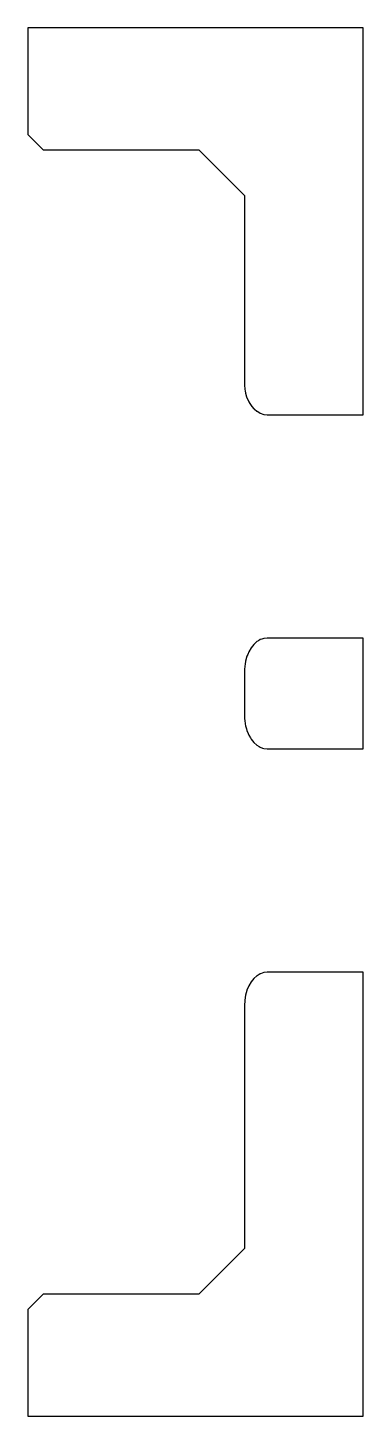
# Model space of a CAD drawing. Header units: metres. Extents: x 0 to 47.5, y 0 to 45.5.
# Drawn here: x 0 to 11, y 0 to 45.5 of the extents above.
import ezdxf

# ---------------------------------------------------------------- set-up
doc = ezdxf.new("R2010")
doc.units = ezdxf.units.M

msp = doc.modelspace()

# ---------------------------------------------------------------- linework, layer by layer
for p, q in [((11, 45.5), (0, 45.5)), ((0, 45.5), (0, 42)), ((11, 32.8184), (11, 45.5)), ((0, 42), (0.5, 41.5)), ((0.5, 41.5), (5.60409, 41.5)), ((5.60409, 41.5), (7.10409, 40)), ((7.10409, 40), (7.10409, 33.805)), ((7.10409, 33.805), (7.10605, 33.7755)), ((7.10605, 33.7755), (7.11332, 33.6661)), ((7.11332, 33.6661), (7.11537, 33.656)), ((7.11537, 33.656), (7.12771, 33.5951)), ((7.12771, 33.5951), (7.13879, 33.5331)), ((7.13879, 33.5331), (7.14079, 33.5219)), ((7.14079, 33.5219), (7.17558, 33.409)), ((7.17558, 33.409), (7.18583, 33.3757)), ((7.18583, 33.3757), (7.22372, 33.2926)), ((7.22372, 33.2926), (7.24732, 33.2408)), ((7.24732, 33.2408), (7.2826, 33.1853)), ((7.2826, 33.1853), (7.32376, 33.1205)), ((7.32376, 33.1205), (7.35171, 33.0884)), ((7.35171, 33.0884), (7.41325, 33.0178)), ((7.41325, 33.0178), (7.43068, 33.0034)), ((7.43068, 33.0034), (7.51359, 32.9351)), ((7.51359, 32.9351), (7.51924, 32.932)), ((7.51924, 32.932), (7.57254, 32.9023)), ((7.57254, 32.9023), (7.62232, 32.8721)), ((7.62232, 32.8721), (7.62258, 32.8721)), ((7.62258, 32.8721), (7.73676, 32.8319)), ((7.73676, 32.8319), (7.73736, 32.8319)), ((7.73736, 32.8319), (7.85409, 32.8184)), ((7.85409, 32.8184), (11, 32.8184)), ((7.73676, 25.4891), (7.67465, 25.4673)), ((7.85409, 25.5026), (7.73676, 25.4891)), ((11, 25.5026), (7.85409, 25.5026)), ((11, 21.8684), (11, 25.5026)), ((7.24732, 25.0502), (7.21169, 24.9652)), ((7.32376, 25.1812), (7.24732, 25.0502)), ((7.41325, 25.293), (7.32376, 25.1812)), ((7.45815, 25.3333), (7.41325, 25.293)), ((7.51359, 25.383), (7.45815, 25.3333)), ((7.56288, 25.4129), (7.51359, 25.383)), ((7.62232, 25.4489), (7.56288, 25.4129)), ((7.67465, 25.4673), (7.62232, 25.4489)), ((7.11332, 24.5769), (7.10764, 24.4712)), ((7.12423, 24.6434), (7.11332, 24.5769)), ((7.14079, 24.7443), (7.12423, 24.6434)), ((7.18583, 24.9034), (7.14079, 24.7443)), ((7.21169, 24.9652), (7.18583, 24.9034)), ((7.10764, 24.4712), (7.10409, 24.4052)), ((7.10409, 24.4052), (7.10409, 22.9658)), ((7.10409, 22.9658), (7.11001, 22.8557)), ((7.11001, 22.8557), (7.11332, 22.7942)), ((7.11332, 22.7942), (7.13111, 22.6857)), ((7.13111, 22.6857), (7.14079, 22.6267)), ((7.14079, 22.6267), (7.17023, 22.5227)), ((7.17023, 22.5227), (7.18583, 22.4676)), ((7.18583, 22.4676), (7.22636, 22.3709)), ((7.22636, 22.3709), (7.24732, 22.3208)), ((7.24732, 22.3208), (7.29808, 22.2338)), ((7.29808, 22.2338), (7.32376, 22.1899)), ((7.32376, 22.1899), (7.41325, 22.078)), ((7.41325, 22.078), (7.51359, 21.9881)), ((7.51359, 21.9881), (7.58695, 21.9436)), ((7.58695, 21.9436), (7.62232, 21.9222)), ((7.62232, 21.9222), (7.69973, 21.895)), ((7.69973, 21.895), (7.73676, 21.882)), ((7.73676, 21.882), (7.85409, 21.8684)), ((7.85409, 21.8684), (11, 21.8684)), ((7.25032, 14.1054), (7.24732, 14.1002)), ((7.32376, 14.2312), (7.25032, 14.1054)), ((7.32769, 14.2361), (7.32376, 14.2312)), ((7.41325, 14.343), (7.32769, 14.2361)), ((7.41807, 14.3473), (7.41325, 14.343)), ((7.51359, 14.433), (7.41807, 14.3473)), ((7.51917, 14.4364), (7.51359, 14.433)), ((7.62232, 14.4989), (7.51917, 14.4364)), ((7.62847, 14.5011), (7.62232, 14.4989)), ((7.73676, 14.5391), (7.62847, 14.5011)), ((7.85409, 14.5526), (7.73676, 14.5391)), ((11, 14.5526), (7.85409, 14.5526)), ((11, 0), (11, 14.5526)), ((7.14079, 13.7943), (7.11392, 13.6306)), ((7.14206, 13.7988), (7.14079, 13.7943)), ((7.18583, 13.9534), (7.14206, 13.7988)), ((7.18791, 13.9584), (7.18583, 13.9534)), ((7.24732, 14.1002), (7.18791, 13.9584)), ((7.10423, 13.4579), (7.10409, 13.4552)), ((7.10409, 13.4552), (7.10409, 5.5)), ((7.11332, 13.6269), (7.10423, 13.4579)), ((7.11392, 13.6306), (7.11332, 13.6269)), ((7.10409, 5.5), (5.60409, 4)), ((0.5, 4), (0, 3.5)), ((5.60409, 4), (0.5, 4)), ((0, 3.5), (0, 0)), ((0, 0), (11, 0))]:
    msp.add_line(p, q)

doc.saveas('drawing.dxf')
